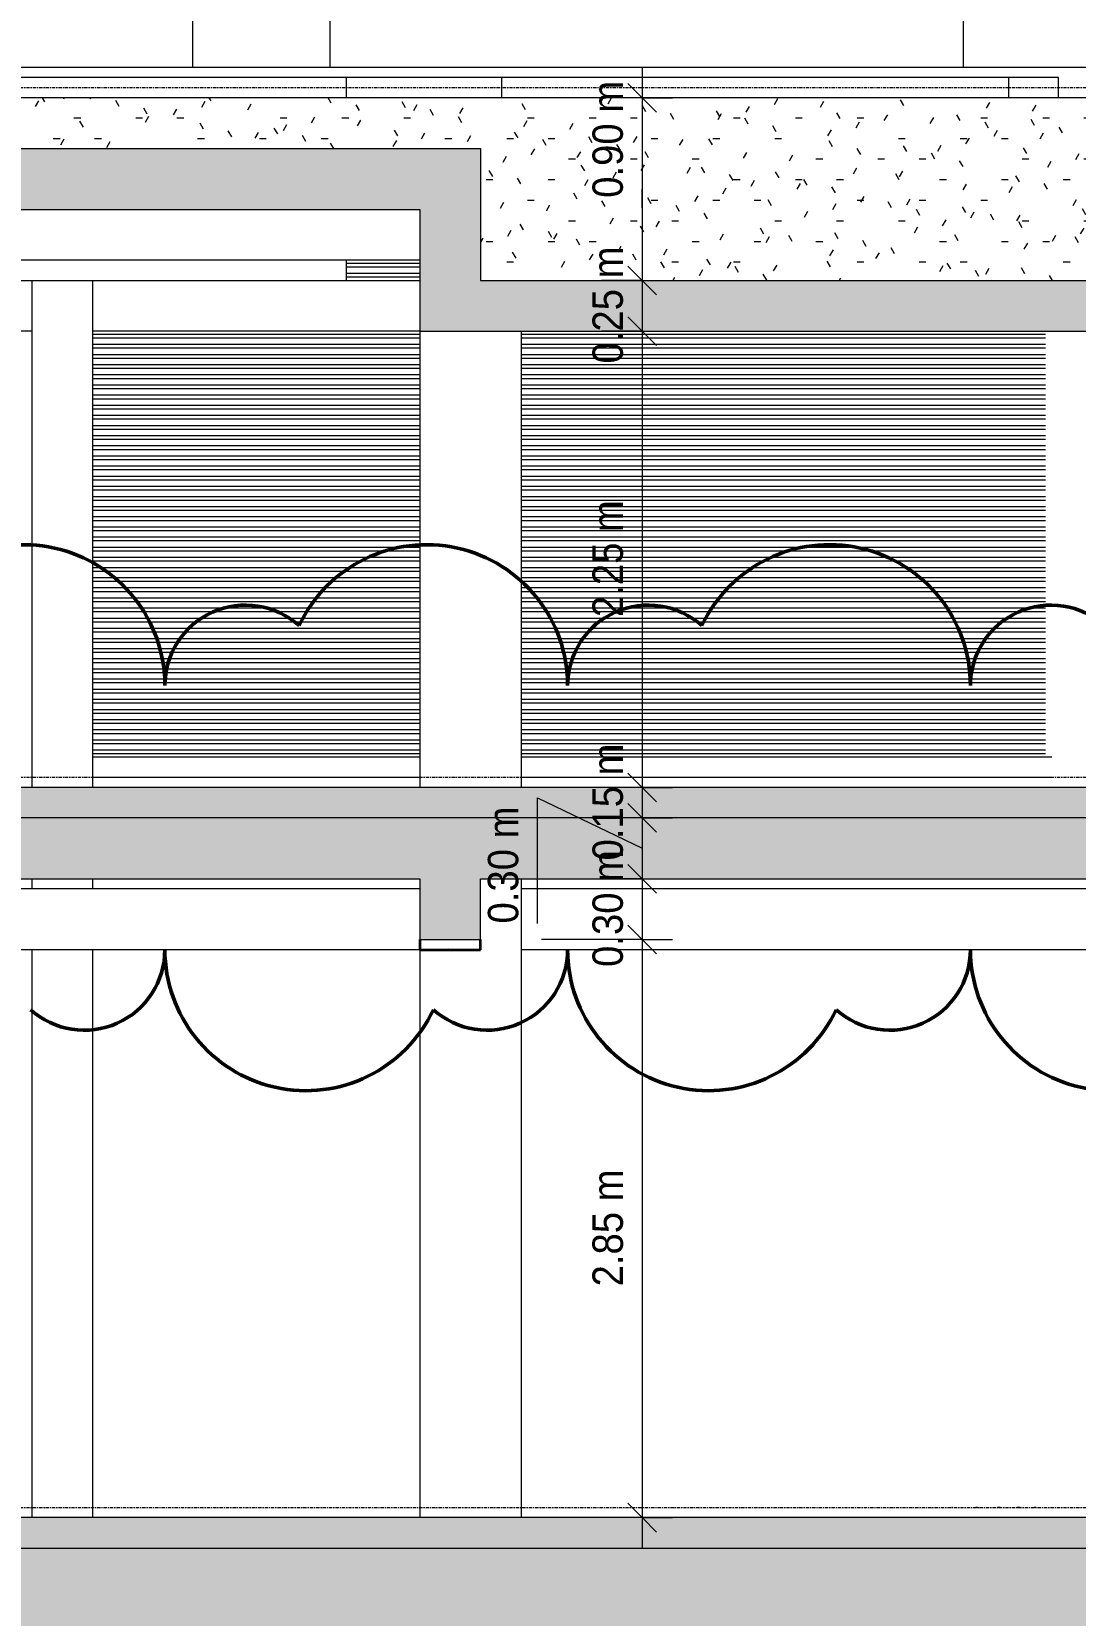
# Model space of a CAD drawing. Header units: millimetres. Extents: x 78096 to 288885, y -20632 to 149556.
# Drawn here: x 260222 to 265366, y 82469 to 90276 of the extents above; entities that cross this region are included whole.
import ezdxf

# ---------------------------------------------------------------- set-up
doc = ezdxf.new("R2010")
doc.units = ezdxf.units.MM
doc.linetypes.add('Centre', pattern=[31.75, 6.35, -4.7625, 15.875, -4.7625])
for name, color, linetype, lineweight in [('A-ANNO-DIMS', 211, 'Continuous', 9), ('A-ANNO-DIMS-100', 211, 'Continuous', 9), ('A-DETL', 90, 'Continuous', 9), ('A-DETL-GENF', 92, 'Continuous', 9), ('A-FLOR', 192, 'Continuous', 9), ('A-FLOR-FNSH', 192, 'Continuous', 35), ('A-FLOR-LEVL', 51, 'Continuous', 9), ('A-FLOR-PATT', 8, 'Continuous', 35), ('A-GENM', 13, 'Continuous', 9), ('A-GLAZ-CWMG', 51, 'Continuous', 9), ('A-WALL', 113, 'Continuous', 9), ('G-ANNO-REVC', 71, 'Continuous', 50), ('S-BEAM', 12, 'Continuous', 9)]:
    doc.layers.add(name, color=color, linetype=linetype, lineweight=lineweight)
doc.styles.add('Arial_3', font='arial.ttf', dxfattribs={"width": 0.9, "height": 150})
doc.dimstyles.new('1_5MM', dxfattribs={"dimscale": 304.8, "dimtxt": 153.03891, "dimasz": 0.463911, "dimexe": 0.492126, "dimexo": 0.984252, "dimgap": 0.164042, "dimtad": 1, "dimlfac": 0.001, "dimrnd": 0.05, "dimzin": 0, "dimdsep": 46, "dimtxsty": 'Arial_3', "dimblk1": 'OBLIQUE', "dimblk2": 'OBLIQUE', "dimsah": 1, "dimcen": 0.09, "dimdle": 0.492126, "dimazin": 0, "dimtfac": 1, "dimtdec": 4, "dimtix": 1, "dimtmove": 1, "dimatfit": 3, "dimfxl": 1, "dimtvp": 1, "dimtolj": 1, "dimtzin": 0, "dimlwd": 18, "dimlwe": 18, "dimarcsym": 2})
doc.dimstyles.new('1_5MM_1', dxfattribs={"dimscale": 304.8, "dimtxt": 153.03891, "dimasz": 0.463911, "dimexe": 0.492126, "dimexo": 0.984252, "dimgap": 0.164042, "dimtad": 1, "dimlfac": 0.001, "dimrnd": 0.05, "dimzin": 0, "dimdsep": 46, "dimtxsty": 'Arial_3', "dimblk1": 'OBLIQUE', "dimblk2": 'OBLIQUE', "dimsah": 1, "dimcen": 0.09, "dimdle": 0.492126, "dimazin": 0, "dimtfac": 1, "dimtdec": 4, "dimtix": 1, "dimtmove": 0, "dimatfit": 3, "dimfxl": 1, "dimtvp": 1, "dimtolj": 1, "dimtzin": 0, "dimlwd": 18, "dimlwe": 18, "dimarcsym": 2})
pattern_1 = [(0, (230762.544, 117385), (203.2, 50.8), [16.764, -135.636, 16.764, -135.636, -812.8]), (0, (230762.544, 117385), (203.2, 50.8), [-304.8, 16.764, -288.036, 16.764, -135.636, -355.6]), (0, (230762.544, 117385), (203.2, 50.8), [-762, 16.764, -84.836, 16.764, -237.236]), (120, (230838.744, 117410.4), (-145.59409, 150.57636), [16.764, -135.636, 16.764, -135.636, -812.8]), (120, (230838.744, 117410.4), (-145.59409, 150.57636), [-304.8, 16.764, -288.036, 16.764, -135.636, -355.6]), (120, (230838.744, 117410.4), (-145.59409, 150.57636), [-762, 16.764, -84.836, 16.764, -237.236]), (240, (230864.144, 117512), (-57.60591, -201.37636), [16.764, -135.636, 16.764, -135.636, -812.8]), (240, (230864.144, 117512), (-57.60591, -201.37636), [-304.8, 16.764, -288.036, 16.764, -135.636, -355.6]), (240, (230864.144, 117512), (-57.60591, -201.37636), [-762, 16.764, -84.836, 16.764, -237.236])]
pattern_2 = [(50, (230762.54, 117385), (728.7365, -63.756), [76.2, -838.2]), (355, (230762.54, 117385), (-140.972, 764.228), [60.96, -670.56]), (100.451, (230823.3, 117379.7), (587.77, 700.467), [64.76, -712.36]), (46.184, (230762.5, 117588.2), (1084.316, -168.171), [114.3, -1257.3]), (96.636, (230852.9, 117574.2), (949.61, 989.71), [97.14, -1068.54]), (351.184, (230762.5, 117588.2), (949.62, 989.7), [91.44, -1005.84]), (21, (230864.14, 117537.4), (606.458, -409.0606), [76.2, -838.2]), (326, (230864.14, 117537.4), (247.208, 736.753), [60.96, -670.56]), (71.451, (230914.7, 117503.3), (853.668, 327.685), [64.76, -712.36]), (37.5, (230762.54, 117385), (12.3547, 338.2201), [33.528, -628.904, 33.528, -647.192, -673.1]), (37.5, (230762.54, 117385), (12.3547, 338.2201), [-1343.152, 33.528, -639.572]), (7.5, (230762.54, 117385), (267.2789, 400.7221), [33.528, -354.584, 33.528, -613.664, -256.54]), (7.5, (230762.54, 117385), (267.2789, 400.7221), [-1035.304, 33.528, -223.012]), (327.5, (230535.98, 117385), (542.3633, -22.9153), [33.528, -220.472, 33.528, -758.952, -1051.56]), (327.5, (230535.98, 117385), (542.3633, -22.9153), [-1046.48, 33.528, -1018.032]), (317.5, (230434.38, 117385), (592.517, 101.707), [33.528, -296.672, 33.528, -492.76, -746.76]), (317.5, (230434.38, 117385), (592.517, 101.707), [-856.488, 33.528, -713.232])]

# ---------------------------------------------------------------- blocks, each defined once
blk = doc.blocks.new('Generic Models 4 - Generic Models 4-4427828-TOMH A-A')
at = {"layer": 'A-GENM'}
for p, q in [((35318.5, 96000), (35318.5, 90100)), ((35996.2, 90100), (35996.2, 96000)), ((39118.8, 90100), (39118.8, 96000))]:
    blk.add_line(p, q, dxfattribs=at)
blk = doc.blocks.new('Direct Shape - M_Concrete-Rectangular Beam_40X60_8462134-4473911-TOMH A-A')
at = {"layer": 'S-BEAM'}
for p, q in [((36437.9, 86050), (28387.9, 86050)), ((36437.9, 85750), (28387.9, 85750))]:
    blk.add_line(p, q, dxfattribs=at)
blk = doc.blocks.new('Direct Shape - M_Concrete-Rectangular Beam_30X60_8462135-4473912-TOMH A-A')
at = {"layer": 'S-BEAM'}
for p, q in [((40837.9, 86050), (36937.9, 86050)), ((40837.9, 85750), (36937.9, 85750))]:
    blk.add_line(p, q, dxfattribs=at)
blk = doc.blocks.new('Direct Shape - M_Concrete-Rectangular Beam_30X60_8462162-4473988-TOMH A-A')
at = {"layer": 'S-BEAM', "lineweight": 35}
h = blk.add_hatch(dxfattribs=at)
h.set_pattern_fill('FP_7', color=250, style=0, pattern_type=2)
h.set_pattern_definition([(50, (5066.1, 117385), (728.7365, -63.756), [76.2, -838.2]), (355, (5066.1, 117385), (-140.972, 764.228), [60.96, -670.56]), (100.451, (5126.8, 117379.7), (587.77, 700.467), [64.76, -712.36]), (46.184, (5066.1, 117588.2), (1084.316, -168.171), [114.3, -1257.3]), (96.636, (5156.4, 117574.2), (949.61, 989.71), [97.14, -1068.54]), (351.184, (5066.1, 117588.2), (949.62, 989.7), [91.44, -1005.84]), (21, (5167.7, 117537.4), (606.458, -409.0606), [76.2, -838.2]), (326, (5167.7, 117537.4), (247.208, 736.753), [60.96, -670.56]), (71.451, (5218.2, 117503.3), (853.668, 327.685), [64.76, -712.36]), (37.5, (5066.1, 117385), (12.3547, 338.2201), [33.528, -628.904, 33.528, -647.192, -673.1]), (37.5, (5066.1, 117385), (12.3547, 338.2201), [-1343.152, 33.528, -639.572]), (7.5, (5066.1, 117385), (267.279, 400.722), [33.528, -354.584, 33.528, -613.664, -256.54]), (7.5, (5066.1, 117385), (267.279, 400.722), [-1035.304, 33.528, -223.012]), (327.5, (4839.52, 117385), (542.3633, -22.9153), [33.528, -220.472, 33.528, -758.952, -1051.56]), (327.5, (4839.52, 117385), (542.3633, -22.9153), [-1046.48, 33.528, -1018.032]), (317.5, (4737.9, 117385), (592.517, 101.707), [33.528, -296.672, 33.528, -492.76, -746.76]), (317.5, (4737.9, 117385), (592.517, 101.707), [-856.488, 33.528, -713.232])])
h.paths.add_polyline_path([(36437.9, 85750), (36737.9, 85750), (36737.9, 85800), (36437.9, 85800)])
for p, q in [((36437.9, 85800), (36437.9, 85750)), ((36437.9, 85750), (36737.9, 85750)), ((36737.9, 85750), (36737.9, 85800))]:
    blk.add_line(p, q, dxfattribs=at)
blk = doc.blocks.new('Direct Shape - Basic Wall_500 mm_8362689-4474144-TOMH A-A')
at = {"layer": 'A-WALL', "lineweight": 18}
for p, q in [((36437.9, 88800), (36437.9, 86550)), ((36937.9, 88800), (36937.9, 86550)), ((36937.9, 86100), (36937.9, 82950)), ((36437.9, 85750), (36437.9, 82950))]:
    blk.add_line(p, q, dxfattribs=at)
blk = doc.blocks.new('Direct Shape - Basic Wall_300 mm_8442110-4474207-TOMH A-A')
at = {"layer": 'A-WALL', "lineweight": 18}
for p, q in [((34525.4, 89050), (34525.4, 86550)), ((34825.4, 89050), (34825.4, 86550)), ((34525.4, 86100), (34525.4, 86050)), ((34825.4, 86100), (34825.4, 86050)), ((34525.4, 85750), (34525.4, 82950)), ((34825.4, 85750), (34825.4, 82950))]:
    blk.add_line(p, q, dxfattribs=at)
blk = doc.blocks.new('Direct Shape - M_Concrete-Rectangular Beam_40X60_8429028-4475261-TOMH A-A')
at = {"layer": 'S-BEAM'}
blk.add_line((36437.9, 89150), (28387.9, 89150), dxfattribs=at)
blk = doc.blocks.new('Rectangular Mullion - 30mm_Square-4859820-TOMH A-A')
at = {"layer": 'A-GLAZ-CWMG'}
for p, q in [((36437.9, 86715), (34825.4, 86715)), ((39521.9, 86715), (36937.9, 86715))]:
    blk.add_line(p, q, dxfattribs=at)
blk = doc.blocks.new('Rectangular Mullion - 30mm_Square-V215-TOMH A-A')
at = {"layer": 'A-GLAZ-CWMG'}
for p, q in [((36437.9, 86765), (34825.4, 86765)), ((39521.9, 86765), (36937.9, 86765)), ((34825.4, 86735), (36437.9, 86735)), ((36937.9, 86735), (39521.9, 86735))]:
    blk.add_line(p, q, dxfattribs=at)
blk = doc.blocks.new('Rectangular Mullion - 30mm_Square-V216-TOMH A-A')
at = {"layer": 'A-GLAZ-CWMG'}
for p, q in [((34825.4, 88785), (36437.9, 88785)), ((36937.9, 88785), (39521.9, 88785))]:
    blk.add_line(p, q, dxfattribs=at)
blk = doc.blocks.new('Rectangular Mullion - 30mm_Square-V217-TOMH A-A')
at = {"layer": 'A-GLAZ-CWMG'}
blk.add_line((36437.9, 89065), (36076.7, 89065), dxfattribs=at)
blk = doc.blocks.new('Rectangular Mullion - 30mm_Square-V218-TOMH A-A')
at = {"layer": 'A-GLAZ-CWMG'}
for p, q in [((36437.9, 89115), (36076.7, 89115)), ((36076.7, 89085), (36437.9, 89085))]:
    blk.add_line(p, q, dxfattribs=at)
blk = doc.blocks.new('Rectangular Mullion - 30mm_Square-V219-TOMH A-A')
at = {"layer": 'A-GLAZ-CWMG'}
blk.add_line((36076.7, 89135), (36437.9, 89135), dxfattribs=at)
blk = doc.blocks.new('DIMBLOCK36-TOMH A-A')
at = {"layer": 'A-ANNO-DIMS-100', "lineweight": 18}
for p, q in [((263230.6, 90100), (263230.6, 89050)), ((263230.6, 89950), (263159.9, 90020.7)), ((263230.6, 90026.7), (263230.6, 89406.9)), ((263230.6, 89950), (263030.6, 89950)), ((263230.6, 89950), (263301.3, 89879.3)), ((263230.6, 89950), (263380.6, 89950)), ((263230.6, 89406.9), (263230.6, 89500)), ((263230.6, 89050), (263159.9, 89120.7)), ((263230.6, 89050), (263030.6, 89050)), ((263230.6, 89050), (263301.3, 88979.3)), ((263230.6, 89050), (263380.6, 89050))]:
    blk.add_line(p, q, dxfattribs=at)
at = {"layer": 'A-ANNO-DIMS-100', "color": 0, "lineweight": 18, "insert": (262985.9, 89456.9), "char_height": 150, "width": 683.731, "attachment_point": 1, "rotation": 90, "line_spacing_factor": 0.941778, "style": 'Arial_3'}
blk.add_mtext('0.90 m', dxfattribs=at)
blk = doc.blocks.new('_Oblique')
at = {"color": 0, "linetype": 'ByBlock', "lineweight": -2}
blk.add_line((-0.5, -0.5), (0.5, 0.5), dxfattribs=at)
blk = doc.blocks.new('DIMBLOCK37-TOMH A-A')
at = {"layer": 'A-ANNO-DIMS-100', "lineweight": 18}
for p, q in [((263230.6, 89050), (263159.9, 89120.7)), ((263230.6, 89050), (263030.6, 89050)), ((263230.6, 89050), (263230.6, 88800)), ((263230.6, 89050), (263301.3, 88979.3)), ((263230.6, 89050), (263380.6, 89050)), ((263230.6, 88800), (263159.9, 88870.7)), ((263230.6, 88800), (263030.6, 88800)), ((263230.6, 88800), (263301.3, 88729.3)), ((263230.6, 88800), (263380.6, 88800))]:
    blk.add_line(p, q, dxfattribs=at)
at = {"layer": 'A-ANNO-DIMS-100', "color": 0, "lineweight": 18, "insert": (262985.9, 88640.1), "char_height": 150, "width": 683.731, "attachment_point": 1, "rotation": 90, "line_spacing_factor": 0.941778, "style": 'Arial_3'}
blk.add_mtext('0.25 m', dxfattribs=at)
blk = doc.blocks.new('DIMBLOCK38-TOMH A-A')
at = {"layer": 'A-ANNO-DIMS-100', "lineweight": 18}
for p, q in [((263230.6, 88800), (263159.9, 88870.7)), ((263230.6, 88800), (263030.6, 88800)), ((263230.6, 88800), (263230.6, 86550)), ((263230.6, 88800), (263301.3, 88729.3)), ((263230.6, 88800), (263380.6, 88800)), ((263230.6, 86550), (263159.9, 86620.7)), ((263230.6, 86550), (263030.6, 86550)), ((263230.6, 86550), (263301.3, 86479.3)), ((263230.6, 86550), (263380.6, 86550))]:
    blk.add_line(p, q, dxfattribs=at)
at = {"layer": 'A-ANNO-DIMS-100', "color": 0, "lineweight": 18, "insert": (262985.9, 87390.1), "char_height": 150, "width": 683.731, "attachment_point": 1, "rotation": 90, "line_spacing_factor": 0.941778, "style": 'Arial_3'}
blk.add_mtext('2.25 m', dxfattribs=at)
blk = doc.blocks.new('DIMBLOCK39-TOMH A-A')
at = {"layer": 'A-ANNO-DIMS-100', "lineweight": 18}
for p, q in [((263230.6, 86550), (263159.9, 86620.7)), ((263230.6, 86550), (263030.6, 86550)), ((263230.6, 86550), (263230.6, 86400)), ((263230.6, 86550), (263301.3, 86479.3)), ((263230.6, 86550), (263380.6, 86550)), ((263230.6, 86400), (263159.9, 86470.7)), ((263230.6, 86400), (263030.6, 86400)), ((263230.6, 86400), (263301.3, 86329.3)), ((263230.6, 86400), (263380.6, 86400))]:
    blk.add_line(p, q, dxfattribs=at)
at = {"layer": 'A-ANNO-DIMS-100', "color": 0, "lineweight": 18, "insert": (262985.9, 86190.1), "char_height": 150, "width": 683.731, "attachment_point": 1, "rotation": 90, "line_spacing_factor": 0.941778, "style": 'Arial_3'}
blk.add_mtext('0.15 m', dxfattribs=at)
blk = doc.blocks.new('DIMBLOCK40-TOMH A-A')
at = {"layer": 'A-ANNO-DIMS-100', "lineweight": 18}
for p, q in [((262715.2, 86498.9), (263230.6, 86250)), ((262715.2, 85879.2), (262715.2, 86498.9)), ((263230.6, 86400), (263159.9, 86470.7)), ((263230.6, 86400), (263030.6, 86400)), ((263230.6, 86400), (263230.6, 86100)), ((263230.6, 86400), (263301.3, 86329.3)), ((263230.6, 86400), (263380.6, 86400)), ((263230.6, 86100), (263159.9, 86170.7)), ((263230.6, 86100), (263030.6, 86100)), ((263230.6, 86100), (263301.3, 86029.3)), ((263230.6, 86100), (263380.6, 86100))]:
    blk.add_line(p, q, dxfattribs=at)
at = {"layer": 'A-ANNO-DIMS-100', "color": 0, "lineweight": 18, "insert": (262470.4, 85879.2), "char_height": 150, "width": 683.731, "attachment_point": 1, "rotation": 90, "line_spacing_factor": 0.941778, "style": 'Arial_3'}
blk.add_mtext('0.30 m', dxfattribs=at)
blk = doc.blocks.new('DIMBLOCK41-TOMH A-A')
at = {"layer": 'A-ANNO-DIMS-100', "lineweight": 18}
for p, q in [((263230.6, 86100), (263159.9, 86170.7)), ((263230.6, 86100), (263030.6, 86100)), ((263230.6, 86100), (263230.6, 85800)), ((263230.6, 86100), (263301.3, 86029.3)), ((263230.6, 86100), (263380.6, 86100)), ((263230.6, 85800), (263159.9, 85870.7)), ((263230.6, 85800), (262734.4, 85800)), ((263230.6, 85800), (263301.3, 85729.3)), ((263230.6, 85800), (263380.6, 85800))]:
    blk.add_line(p, q, dxfattribs=at)
at = {"layer": 'A-ANNO-DIMS-100', "color": 0, "lineweight": 18, "insert": (262985.9, 85665.1), "char_height": 150, "width": 683.731, "attachment_point": 1, "rotation": 90, "line_spacing_factor": 0.941778, "style": 'Arial_3'}
blk.add_mtext('0.30 m', dxfattribs=at)
blk = doc.blocks.new('DIMBLOCK42-TOMH A-A')
at = {"layer": 'A-ANNO-DIMS-100', "lineweight": 18}
for p, q in [((263230.6, 85800), (263159.9, 85870.7)), ((263230.6, 85800), (262734.4, 85800)), ((263230.6, 85800), (263230.6, 82800)), ((263230.6, 85800), (263301.3, 85729.3)), ((263230.6, 85800), (263380.6, 85800)), ((263230.6, 82950), (263159.9, 83020.7)), ((263230.6, 82950), (263030.6, 82950)), ((263230.6, 82950), (263301.3, 82879.3)), ((263230.6, 82950), (263380.6, 82950))]:
    blk.add_line(p, q, dxfattribs=at)
at = {"layer": 'A-ANNO-DIMS-100', "color": 0, "lineweight": 18, "insert": (262985.9, 84090.1), "char_height": 150, "width": 683.731, "attachment_point": 1, "rotation": 90, "line_spacing_factor": 0.941778, "style": 'Arial_3'}
blk.add_mtext('2.85 m', dxfattribs=at)
blk = doc.blocks.new('Family - ___-4989712-TOMH A-A')
at = {"layer": 'G-ANNO-REVC'}
for centre, radius, start, end in [((34487, 87051.9), 694.9, 0, 154.79123), ((36472.3, 87051.9), 694.9, 0, 154.79123), ((38457.7, 87051.9), 694.9, 0, 154.79123), ((35578.9, 87051.9), 397.1, 48.18969, 180), ((37564.3, 87051.9), 397.1, 48.18969, 180), ((39549.6, 87051.9), 397.1, 48.18969, 180), ((34784.8, 85750), 397.1, 228.18969, 0), ((35876.7, 85750), 694.9, 180, 334.79123), ((36770.1, 85750), 397.1, 228.18969, 0), ((37862.1, 85750), 694.9, 180, 334.79123), ((38755.5, 85750), 397.1, 228.18969, 0), ((39847.4, 85750), 694.9, 180, 334.79123)]:
    blk.add_arc(centre, radius, start, end, dxfattribs=at)

msp = doc.modelspace()

# ---------------------------------------------------------------- hatches: boundary and pattern name
at = {"layer": 'A-DETL-GENF'}
h = msp.add_hatch(dxfattribs=at)
h.set_pattern_fill('FP_7', color=50, style=0, pattern_type=2)
h.set_pattern_definition(pattern_2)
h.paths.add_polyline_path([(268634.367, 80800), (268634.367, 90050), (268484.38, 90050), (268484.38, 89750), (268334.38, 89750), (268334.38, 89050), (268177.262, 89050), (268177.262, 90050), (267880.466, 90050), (267880.466, 88800), (268334.38, 88800), (268334.38, 82800), (230084.458, 82800), (230084.298, 82750), (229684.458, 82750), (229684.27, 82800), (200734.282, 82800), (200734.282, 86100), (205234.386, 86100), (205234.386, 85800), (205534.386, 85800), (205534.386, 86100), (211834.364, 86100), (211834.364, 85800), (212134.411, 85800), (212134.411, 86100), (217784.412, 86100), (217784.412, 86400), (200734.399, 86400), (200734.399, 89400), (205234.386, 89400), (205234.386, 89100), (205534.386, 89100), (205534.386, 89400), (205834.394, 89400), (205834.394, 89700), (200734.399, 89700), (200734.399, 90000), (200434.386, 90000), (200434.399, 80800), (263050.796, 80800)])
h.paths.add_polyline_path([(262134.367, 88800), (267331.843, 88800), (267331.843, 90050), (267039.117, 90050), (267039.117, 89050), (262434.363, 89050), (262434.363, 89700), (247108.423, 89700), (247108.423, 90050), (246998.423, 90050), (246998.423, 89700), (230084.458, 89700), (230084.458, 89400), (241434.374, 89400), (241434.374, 89100), (241734.374, 89100), (241734.374, 89400), (244934.349, 89400), (244934.349, 89100), (245234.362, 89100), (245234.362, 89400), (253584.342, 89400), (253584.342, 89100), (253884.342, 89100), (253884.342, 89400), (262134.367, 89400), (262134.367, 88850.705)])
h.paths.add_polyline_path([(211834.364, 89100), (212134.411, 89100), (212134.411, 89400), (217784.412, 89400), (217784.412, 89700), (207034.394, 89700), (207034.394, 89400), (211834.364, 89400), (211834.364, 89164.74)])
h.paths.add_polyline_path([(228336.374, 89400), (229484.553, 89400), (229484.553, 89700), (227584.412, 89700), (227584.412, 89400), (227932.718, 89400)])
h = msp.add_hatch(dxfattribs=at)
h.set_pattern_fill('FP_13', color=57, style=0, pattern_type=2)
h.set_pattern_definition([(0, (230762.54, 117385), (406.4, 101.6), [33.528, -271.272, 33.528, -271.272, -1625.6]), (0, (230762.54, 117385), (406.4, 101.6), [-609.6, 33.528, -576.072, 33.528, -271.272, -711.2]), (0, (230762.54, 117385), (406.4, 101.6), [-1524, 33.528, -169.672, 33.528, -474.472]), (120, (230914.94, 117435.8), (-291.18818, 301.15272), [33.528, -271.272, 33.528, -271.272, -1625.6]), (120, (230914.94, 117435.8), (-291.18818, 301.15272), [-609.6, 33.528, -576.072, 33.528, -271.272, -711.2]), (120, (230914.94, 117435.8), (-291.18818, 301.15272), [-1524, 33.528, -169.672, 33.528, -474.472]), (240, (230965.74, 117639), (-115.21182, -402.75272), [33.528, -271.272, 33.528, -271.272, -1625.6]), (240, (230965.74, 117639), (-115.21182, -402.75272), [-609.6, 33.528, -576.072, 33.528, -271.272, -711.2]), (240, (230965.74, 117639), (-115.21182, -402.75272), [-1524, 33.528, -169.672, 33.528, -474.472])])
h.paths.add_polyline_path([(266683.701, 89050), (267039.117, 89050), (267039.117, 89950), (258375.027, 89950), (258375.027, 89700), (262434.363, 89700), (262434.363, 89050), (266280.045, 89050)])
h = msp.add_hatch(dxfattribs=at)
h.set_pattern_fill('FP_7', color=50, style=0, pattern_type=2)
h.set_pattern_definition(pattern_2)
h.paths.add_polyline_path([(266534.38, 82800), (266834.38, 82800), (266834.38, 86700), (266534.367, 86700), (266534.367, 86400), (230084.458, 86400), (230084.458, 86100), (241434.374, 86100), (241434.374, 85800), (241734.458, 85800), (241734.458, 86100), (244934.362, 86100), (244934.362, 85800), (245234.362, 85800), (245234.362, 86100), (253584.342, 86100), (253584.342, 85800), (253884.342, 85800), (253884.342, 86100), (262134.363, 86100), (262134.363, 85800), (262434.355, 85800), (262434.355, 86100), (266534.38, 86100), (266534.38, 86024.394)])
h = msp.add_hatch(dxfattribs=at)
h.set_pattern_fill('FP_3', color=55, style=0, pattern_type=2)
h.set_pattern_definition(pattern_1)
h.paths.add_polyline_path([(242060.681, 82800), (266534.38, 82800), (266534.38, 82950), (230084.458, 82950), (230084.458, 82800), (241253.369, 82800)])
at = {"layer": 'A-FLOR-PATT', "lineweight": 9}
h = msp.add_hatch(dxfattribs=at)
h.set_pattern_fill('FP_3', color=256, style=0, pattern_type=2)
h.set_pattern_definition(pattern_1)
h.paths.add_polyline_path([(246904.554, 86400), (266534.367, 86400), (266534.367, 86550), (230084.458, 86550), (230084.458, 86400), (245234.362, 86400)])

# ---------------------------------------------------------------- linework, layer by layer
at = {"layer": 'A-DETL', "lineweight": 18}
for p, q in [((267039.117, 89950), (258375.027, 89950)), ((258375.027, 89700), (262434.363, 89700)), ((262434.363, 89700), (262434.363, 89050)), ((253884.342, 89400), (262134.367, 89400)), ((262134.367, 89400), (262134.367, 89050)), ((262134.367, 89050), (262134.367, 88800)), ((262434.363, 89050), (267039.117, 89050)), ((262134.367, 88800), (267331.843, 88800)), ((266534.367, 86400), (259934.38, 86400)), ((253884.342, 86100), (262134.363, 86100)), ((262134.363, 86100), (262134.363, 85800)), ((262434.355, 85800), (262434.355, 86100)), ((262434.355, 86100), (266534.38, 86100)), ((262134.363, 85800), (262434.355, 85800)), ((266534.38, 82950), (230084.458, 82950)), ((230084.458, 82800), (266534.38, 82800))]:
    msp.add_line(p, q, dxfattribs=at)
at = {"layer": 'A-FLOR', "lineweight": 18}
for p, q in [((261773.121, 89050), (262134.349, 89050)), ((260221.809, 88800), (254084.355, 88800)), ((262134.349, 88800), (260521.809, 88800))]:
    msp.add_line(p, q, dxfattribs=at)
at = {"layer": 'A-FLOR-FNSH', "color": 7, "lineweight": 18}
msp.add_line((266534.367, 86550), (230084.458, 86550), dxfattribs=at)
at = {"layer": 'A-FLOR-LEVL', "linetype": 'Centre'}
for p, q in [((192334.611, 90000), (278486.268, 90000)), ((192334.611, 86600), (278486.268, 86600)), ((192334.611, 83000), (278486.268, 83000))]:
    msp.add_line(p, q, dxfattribs=at)
at = {"layer": 'A-WALL', "lineweight": 18}
for p, q in [((268634.38, 90100), (257174.253, 90100)), ((261773.121, 90050), (259273.121, 90050)), ((261773.121, 89950), (261773.121, 90050)), ((265038.03, 90050), (261773.269, 90050)), ((262538.03, 90050), (262538.03, 89950)), ((265038.03, 89950), (265038.03, 90050)), ((265283.373, 90050), (265039.237, 90050)), ((265283.373, 89950), (265283.373, 90050)), ((261773.121, 89050), (261773.121, 89150)), ((259273.121, 89050), (261773.121, 89050)), ((262134.349, 86700), (260521.822, 86700)), ((265251.017, 86700), (262634.367, 86700)), ((260521.822, 86600), (262134.349, 86600)), ((262634.367, 86600), (265251.017, 86600)), ((264761.016, 83000), (264756.921, 83000)), ((264884.277, 83000), (264875.332, 83000)), ((264995.224, 83000), (264982.586, 83000)), ((265093.701, 83000), (265078.508, 83000)), ((265172.359, 83000), (265162.946, 83000))]:
    msp.add_line(p, q, dxfattribs=at)

# ---------------------------------------------------------------- block references
at = {"layer": 'A-GENM'}
msp.add_blockref('Generic Models 4 - Generic Models 4-4427828-TOMH A-A', (225696.455, 0), dxfattribs=at)
at = {"layer": 'A-GLAZ-CWMG'}
for name, p in [('Rectangular Mullion - 30mm_Square-V219-TOMH A-A', (225696.455, 0)), ('Rectangular Mullion - 30mm_Square-V218-TOMH A-A', (225696.455, 0)), ('Rectangular Mullion - 30mm_Square-V217-TOMH A-A', (225696.455, 0)), ('Rectangular Mullion - 30mm_Square-V216-TOMH A-A', (225696.455, 0)), ('Rectangular Mullion - 30mm_Square-V215-TOMH A-A', (225696.455, 2000)), ('Rectangular Mullion - 30mm_Square-V215-TOMH A-A', (225696.455, 1950)), ('Rectangular Mullion - 30mm_Square-V215-TOMH A-A', (225696.455, 1900)), ('Rectangular Mullion - 30mm_Square-V215-TOMH A-A', (225696.455, 1850)), ('Rectangular Mullion - 30mm_Square-V215-TOMH A-A', (225696.455, 1800)), ('Rectangular Mullion - 30mm_Square-V215-TOMH A-A', (225696.455, 1750)), ('Rectangular Mullion - 30mm_Square-V215-TOMH A-A', (225696.455, 1700)), ('Rectangular Mullion - 30mm_Square-V215-TOMH A-A', (225696.455, 1650)), ('Rectangular Mullion - 30mm_Square-V215-TOMH A-A', (225696.455, 1600)), ('Rectangular Mullion - 30mm_Square-V215-TOMH A-A', (225696.455, 1550)), ('Rectangular Mullion - 30mm_Square-V215-TOMH A-A', (225696.455, 1500)), ('Rectangular Mullion - 30mm_Square-V215-TOMH A-A', (225696.455, 1450)), ('Rectangular Mullion - 30mm_Square-V215-TOMH A-A', (225696.455, 1400)), ('Rectangular Mullion - 30mm_Square-V215-TOMH A-A', (225696.455, 1350)), ('Rectangular Mullion - 30mm_Square-V215-TOMH A-A', (225696.455, 1300)), ('Rectangular Mullion - 30mm_Square-V215-TOMH A-A', (225696.455, 1250)), ('Rectangular Mullion - 30mm_Square-V215-TOMH A-A', (225696.455, 1200)), ('Rectangular Mullion - 30mm_Square-V215-TOMH A-A', (225696.455, 1150)), ('Rectangular Mullion - 30mm_Square-V215-TOMH A-A', (225696.455, 1100)), ('Rectangular Mullion - 30mm_Square-V215-TOMH A-A', (225696.455, 1050)), ('Rectangular Mullion - 30mm_Square-V215-TOMH A-A', (225696.455, 1000)), ('Rectangular Mullion - 30mm_Square-V215-TOMH A-A', (225696.455, 950)), ('Rectangular Mullion - 30mm_Square-V215-TOMH A-A', (225696.455, 900)), ('Rectangular Mullion - 30mm_Square-V215-TOMH A-A', (225696.455, 850)), ('Rectangular Mullion - 30mm_Square-V215-TOMH A-A', (225696.455, 800)), ('Rectangular Mullion - 30mm_Square-V215-TOMH A-A', (225696.455, 750)), ('Rectangular Mullion - 30mm_Square-V215-TOMH A-A', (225696.455, 700)), ('Rectangular Mullion - 30mm_Square-V215-TOMH A-A', (225696.455, 650)), ('Rectangular Mullion - 30mm_Square-V215-TOMH A-A', (225696.455, 600)), ('Rectangular Mullion - 30mm_Square-V215-TOMH A-A', (225696.455, 550)), ('Rectangular Mullion - 30mm_Square-V215-TOMH A-A', (225696.455, 500)), ('Rectangular Mullion - 30mm_Square-V215-TOMH A-A', (225696.455, 450)), ('Rectangular Mullion - 30mm_Square-V215-TOMH A-A', (225696.455, 400)), ('Rectangular Mullion - 30mm_Square-V215-TOMH A-A', (225696.455, 350)), ('Rectangular Mullion - 30mm_Square-V215-TOMH A-A', (225696.455, 300)), ('Rectangular Mullion - 30mm_Square-V215-TOMH A-A', (225696.455, 250)), ('Rectangular Mullion - 30mm_Square-V215-TOMH A-A', (225696.455, 200)), ('Rectangular Mullion - 30mm_Square-V215-TOMH A-A', (225696.455, 150)), ('Rectangular Mullion - 30mm_Square-V215-TOMH A-A', (225696.455, 100)), ('Rectangular Mullion - 30mm_Square-V215-TOMH A-A', (225696.455, 50)), ('Rectangular Mullion - 30mm_Square-V215-TOMH A-A', (225696.455, 0)), ('Rectangular Mullion - 30mm_Square-4859820-TOMH A-A', (225696.455, 0))]:
    msp.add_blockref(name, p, dxfattribs=at)
at = {"layer": 'A-WALL', "lineweight": 18}
for name in ['Direct Shape - Basic Wall_300 mm_8442110-4474207-TOMH A-A', 'Direct Shape - Basic Wall_500 mm_8362689-4474144-TOMH A-A']:
    msp.add_blockref(name, (225696.455, 0), dxfattribs=at)
at = {"layer": 'G-ANNO-REVC'}
msp.add_blockref('Family - ___-4989712-TOMH A-A', (225696.455, 0), dxfattribs=at)
at = {"layer": 'S-BEAM'}
for name in ['Direct Shape - M_Concrete-Rectangular Beam_40X60_8429028-4475261-TOMH A-A', 'Direct Shape - M_Concrete-Rectangular Beam_40X60_8462134-4473911-TOMH A-A', 'Direct Shape - M_Concrete-Rectangular Beam_30X60_8462135-4473912-TOMH A-A', 'Direct Shape - M_Concrete-Rectangular Beam_30X60_8462162-4473988-TOMH A-A']:
    msp.add_blockref(name, (225696.455, 0), dxfattribs=at)

# ---------------------------------------------------------------- dimensions: what is measured, and where the dimension line sits
at = {"layer": 'A-ANNO-DIMS', "lineweight": 18}
for base, p1, p2, override, picture, middle in [((263230.615, 89050), (263330.6, 89950), (263330.6, 89050), {"dimpost": '<> m', "dimfxl": 900}, 'DIMBLOCK36-TOMH A-A', (263085.881, 89798.776)), ((263230.615, 86100), (263330.6, 86400), (263330.6, 86100), {"dimpost": '<> m', "dimfxl": 300}, 'DIMBLOCK40-TOMH A-A', (262570.419, 86221.04))]:
    dim = msp.add_linear_dim(base=base, p1=p1, p2=p2, angle=90, dimstyle='1_5MM', override=override, dxfattribs=at)
    dim.commit()
    dim.dimension.update_dxf_attribs({"geometry": picture, "text_midpoint": middle, "dimtype": 160, "text_rotation": 90})
for base, p1, p2, override, picture, middle in [((263230.615, 88800), (263330.6, 89050), (263330.6, 88800), {"dimpost": '<> m', "dimfxl": 250}, 'DIMBLOCK37-TOMH A-A', (263104.029, 88925)), ((263230.615, 86550), (263330.6, 88800), (263330.6, 86550), {"dimpost": '<> m', "dimfxl": 2250}, 'DIMBLOCK38-TOMH A-A', (263104.029, 87675)), ((263230.615, 86400), (263330.6, 86550), (263330.6, 86400), {"dimpost": '<> m', "dimfxl": 150}, 'DIMBLOCK39-TOMH A-A', (263104.029, 86475)), ((263230.615, 85800), (263330.6, 86100), (262434.355, 85800), {"dimpost": '<> m', "dimfxl": 945.122077}, 'DIMBLOCK41-TOMH A-A', (263103.978, 85950)), ((263230.615, 82950), (262434.355, 85800), (263330.6, 82950), {"dimpost": '<> m', "dimfxl": 2987.600332}, 'DIMBLOCK42-TOMH A-A', (263104.029, 84375))]:
    dim = msp.add_linear_dim(base=base, p1=p1, p2=p2, angle=90, dimstyle='1_5MM_1', override=override, dxfattribs=at)
    dim.commit()
    dim.dimension.update_dxf_attribs({"geometry": picture, "text_midpoint": middle})

doc.saveas('drawing.dxf')
